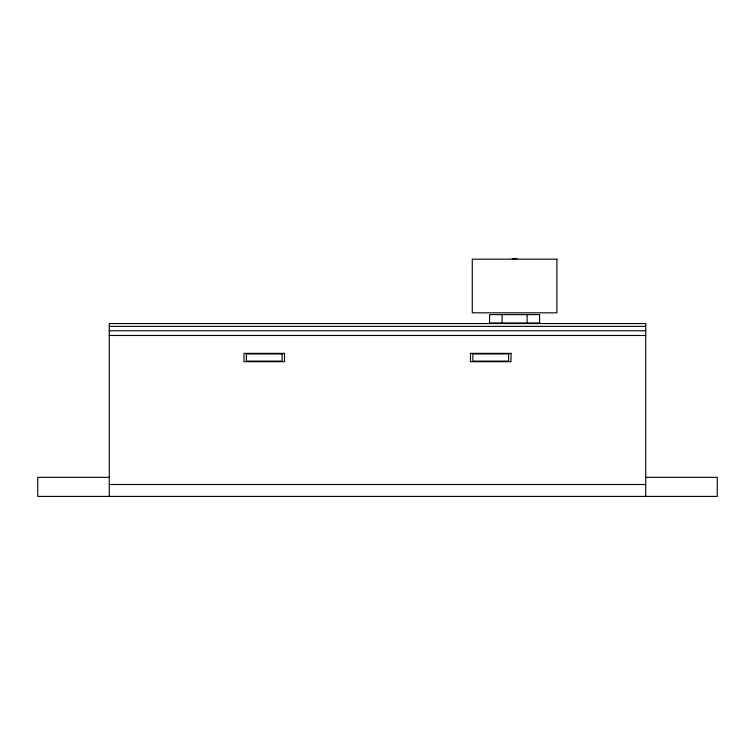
<?xml version="1.0" encoding="UTF-8"?>
<svg xmlns="http://www.w3.org/2000/svg" width="755" height="755" viewBox="0 0 755 755"><rect width="100%" height="100%" fill="white"/><g stroke="black" fill="none" stroke-linecap="round" stroke-linejoin="round"><path stroke-width="1.13" d="M512.211 258.587L516.977 258.587M109.277 326.377L645.723 326.377M109.277 330.784L645.723 330.784M109.277 335.475L645.723 335.475M109.277 477.339L37.75 477.339L37.75 496.412L717.25 496.412L717.25 477.339L645.723 477.339M109.277 484.493L645.723 484.493M645.723 496.412L645.723 323.555L109.277 323.555L109.277 496.412M527.113 314.618L527.113 322.961M502.075 314.618L502.075 322.961M556.916 259.182L472.271 259.182L472.271 312.825L556.916 312.825L556.916 259.182M539.627 314.618L489.561 314.618L489.561 322.961L539.627 322.961L539.627 314.618M284.512 353.359L243.988 353.359L243.988 361.702L284.512 361.702L284.512 353.359M511.012 353.359L470.488 353.359L470.488 361.702L511.012 361.702L511.012 353.359M282.134 353.953L246.366 353.953L246.366 361.107L282.134 361.107L282.134 353.953M508.634 353.953L472.866 353.953L472.866 361.107L508.634 361.107L508.634 353.953"/></g></svg>
